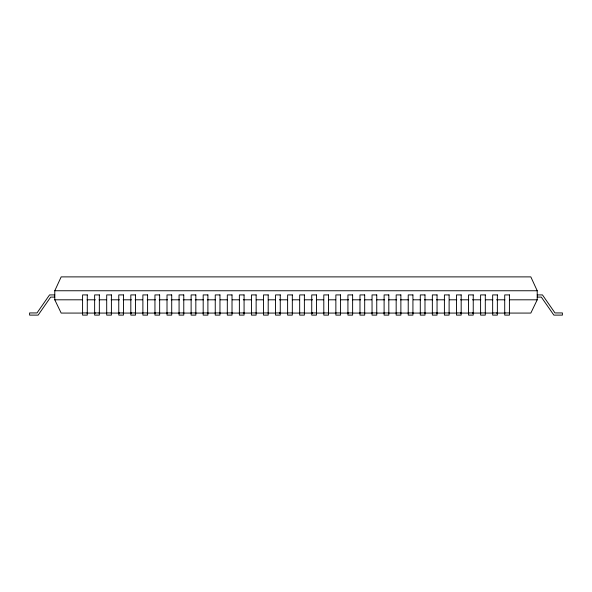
<?xml version="1.0" encoding="UTF-8"?>
<svg xmlns="http://www.w3.org/2000/svg" width="592" height="592" viewBox="0 0 592 592"><rect width="100%" height="100%" fill="white"/><g stroke="black" fill="none" stroke-linecap="round" stroke-linejoin="round"><path stroke-width="0.89" d="M82.436 313.072L61.168 313.072L54.782 299.804L54.782 290.753L61.168 276.886L530.832 276.886L537.218 290.753L537.218 299.804L530.832 313.072L509.564 313.072M54.782 290.753L537.218 290.753M54.782 294.92L49.543 294.92L37.007 312.939L29.6 312.939L29.6 315.114L38.14 315.114L50.683 297.095L54.782 297.095M537.218 294.92L542.457 294.92L554.993 312.939L562.4 312.939L562.4 315.114L553.86 315.114L541.317 297.095L537.218 297.095M54.782 299.804L82.429 299.804M87.054 299.804L95.371 299.804M99.071 299.804L106.464 299.804M111.089 299.804L119.406 299.804M123.106 299.804L131.424 299.804M135.117 299.804L142.517 299.804M147.134 299.804L155.459 299.804M159.152 299.804L167.469 299.804M171.169 299.804L179.487 299.804M183.187 299.804L191.505 299.804M195.205 299.804L203.522 299.804M207.222 299.804L215.54 299.804M220.165 299.804L227.557 299.804M232.175 299.804L239.575 299.804M243.268 299.804L251.593 299.804M256.21 299.804L263.61 299.804M268.228 299.804L275.62 299.804M279.32 299.804L287.638 299.804M292.263 299.804L299.656 299.804M304.281 299.804L312.598 299.804M316.298 299.804L323.691 299.804M328.316 299.804L335.708 299.804M340.326 299.804L348.651 299.804M352.344 299.804L360.669 299.804M364.361 299.804L371.761 299.804M376.379 299.804L384.696 299.804M388.396 299.804L396.714 299.804M400.414 299.804L408.732 299.804M413.357 299.804L420.749 299.804M424.449 299.804L432.767 299.804M436.467 299.804L444.784 299.804M449.402 299.804L456.802 299.804M460.495 299.804L468.82 299.804M472.512 299.804L480.83 299.804M485.455 299.804L492.847 299.804M496.547 299.804L504.865 299.804M509.49 299.804L537.218 299.804M82.584 312.939L87.283 312.939M94.639 312.939L99.345 312.939M106.701 312.939L111.407 312.939M118.763 312.939L123.469 312.939M130.825 312.939L135.531 312.939M142.887 312.939L147.593 312.939M154.949 312.939L159.648 312.939M167.011 312.939L171.71 312.939M179.073 312.939L183.772 312.939M191.127 312.939L195.834 312.939M203.189 312.939L207.896 312.939M215.251 312.939L219.958 312.939M227.313 312.939L232.02 312.939M239.375 312.939L244.074 312.939M251.437 312.939L256.136 312.939M263.499 312.939L268.198 312.939M275.554 312.939L280.26 312.939M287.616 312.939L292.322 312.939M299.678 312.939L304.384 312.939M311.74 312.939L316.446 312.939M323.802 312.939L328.501 312.939M335.864 312.939L340.563 312.939M347.926 312.939L352.625 312.939M359.98 312.939L364.687 312.939M372.042 312.939L376.749 312.939M384.104 312.939L388.811 312.939M396.166 312.939L400.873 312.939M408.228 312.939L412.927 312.939M420.29 312.939L424.989 312.939M432.352 312.939L437.051 312.939M444.407 312.939L449.113 312.939M456.469 312.939L461.175 312.939M468.531 312.939L473.237 312.939M480.593 312.939L485.299 312.939M492.655 312.939L497.361 312.939M504.717 312.939L509.416 312.939M87.061 313.072L95.379 313.072M99.079 313.072L106.471 313.072M111.096 313.072L119.414 313.072M123.114 313.072L131.431 313.072M135.131 313.072L142.531 313.072M147.149 313.072L155.474 313.072M159.174 313.072L167.492 313.072M171.192 313.072L179.509 313.072M183.209 313.072L191.527 313.072M195.227 313.072L203.544 313.072M207.244 313.072L215.569 313.072M220.187 313.072L227.587 313.072M232.205 313.072L239.605 313.072M243.305 313.072L251.622 313.072M256.247 313.072L263.64 313.072M268.265 313.072L275.657 313.072M279.357 313.072L287.682 313.072M292.3 313.072L299.7 313.072M304.318 313.072L312.643 313.072M316.343 313.072L323.735 313.072M328.36 313.072L335.753 313.072M340.378 313.072L348.695 313.072M352.395 313.072L359.795 313.072M364.413 313.072L371.813 313.072M376.431 313.072L384.756 313.072M388.456 313.072L396.773 313.072M400.473 313.072L408.791 313.072M412.491 313.072L420.808 313.072M424.508 313.072L432.826 313.072M436.526 313.072L444.851 313.072M449.469 313.072L456.869 313.072M460.569 313.072L468.886 313.072M472.586 313.072L480.904 313.072M485.529 313.072L492.921 313.072M496.621 313.072L504.939 313.072M87.283 294.92L82.584 294.92L82.584 315.114L87.283 315.114L87.283 294.92M99.345 294.92L94.639 294.92L94.639 315.114L99.345 315.114L99.345 294.92M111.407 294.92L106.701 294.92L106.701 315.114L111.407 315.114L111.407 294.92M123.469 294.92L118.763 294.92L118.763 315.114L123.469 315.114L123.469 294.92M135.531 294.92L130.825 294.92L130.825 315.114L135.531 315.114L135.531 294.92M147.593 294.92L142.887 294.92L142.887 315.114L147.593 315.114L147.593 294.92M159.648 294.92L154.949 294.92L154.949 315.114L159.648 315.114L159.648 294.92M171.71 294.92L167.011 294.92L167.011 315.114L171.71 315.114L171.71 294.92M183.772 294.92L179.073 294.92L179.073 315.114L183.772 315.114L183.772 294.92M195.834 294.92L191.127 294.92L191.127 315.114L195.834 315.114L195.834 294.92M207.896 294.92L203.189 294.92L203.189 315.114L207.896 315.114L207.896 294.92M219.958 294.92L215.251 294.92L215.251 315.114L219.958 315.114L219.958 294.92M232.02 294.92L227.313 294.92L227.313 315.114L232.02 315.114L232.02 294.92M244.074 294.92L239.375 294.92L239.375 315.114L244.074 315.114L244.074 294.92M256.136 294.92L251.437 294.92L251.437 315.114L256.136 315.114L256.136 294.92M268.198 294.92L263.499 294.92L263.499 315.114L268.198 315.114L268.198 294.92M280.26 294.92L275.554 294.92L275.554 315.114L280.26 315.114L280.26 294.92M292.322 294.92L287.616 294.92L287.616 315.114L292.322 315.114L292.322 294.92M304.384 294.92L299.678 294.92L299.678 315.114L304.384 315.114L304.384 294.92M316.446 294.92L311.74 294.92L311.74 315.114L316.446 315.114L316.446 294.92M328.501 294.92L323.802 294.92L323.802 315.114L328.501 315.114L328.501 294.92M340.563 294.92L335.864 294.92L335.864 315.114L340.563 315.114L340.563 294.92M352.625 294.92L347.926 294.92L347.926 315.114L352.625 315.114L352.625 294.92M364.687 294.92L359.98 294.92L359.98 315.114L364.687 315.114L364.687 294.92M376.749 294.92L372.042 294.92L372.042 315.114L376.749 315.114L376.749 294.92M388.811 294.92L384.104 294.92L384.104 315.114L388.811 315.114L388.811 294.92M400.873 294.92L396.166 294.92L396.166 315.114L400.873 315.114L400.873 294.92M412.927 294.92L408.228 294.92L408.228 315.114L412.927 315.114L412.927 294.92M424.989 294.92L420.29 294.92L420.29 315.114L424.989 315.114L424.989 294.92M437.051 294.92L432.352 294.92L432.352 315.114L437.051 315.114L437.051 294.92M449.113 294.92L444.407 294.92L444.407 315.114L449.113 315.114L449.113 294.92M461.175 294.92L456.469 294.92L456.469 315.114L461.175 315.114L461.175 294.92M473.237 294.92L468.531 294.92L468.531 315.114L473.237 315.114L473.237 294.92M485.299 294.92L480.593 294.92L480.593 315.114L485.299 315.114L485.299 294.92M497.361 294.92L492.655 294.92L492.655 315.114L497.361 315.114L497.361 294.92M509.416 294.92L504.717 294.92L504.717 315.114L509.416 315.114L509.416 294.92"/></g></svg>
